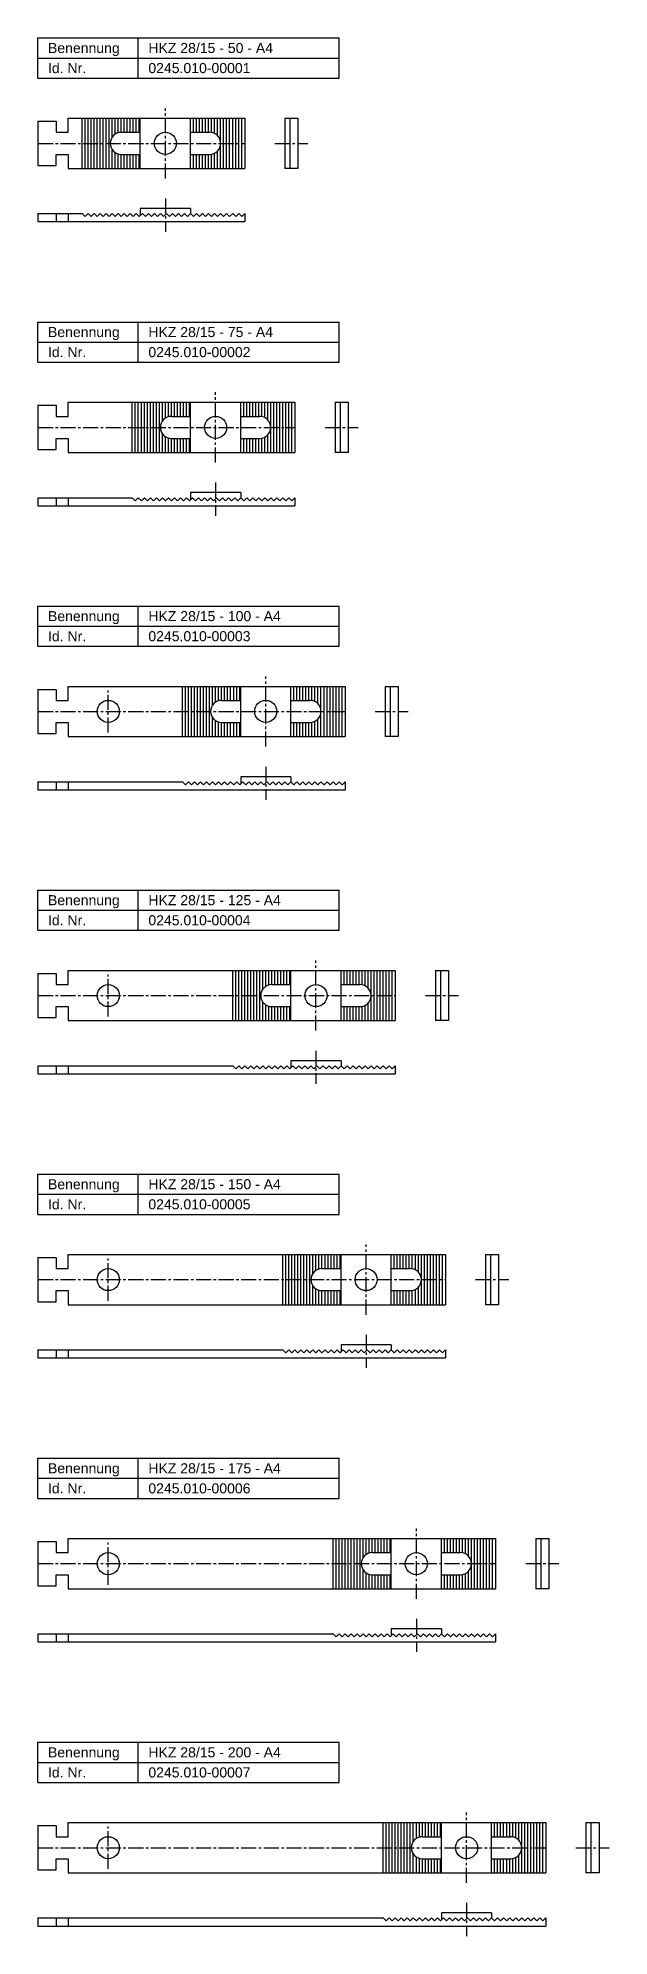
# Model space of a CAD drawing. Header units: millimetres. Extents: x 77 to 362, y 1991 to 2936.
import ezdxf

# ---------------------------------------------------------------- set-up
doc = ezdxf.new("R2010")
doc.units = ezdxf.units.MM
doc.header["$LTSCALE"] = 10
doc.linetypes.add('MITTE2', pattern=[1.125, 0.75, -0.125, 0.125, -0.125])
doc.layers.add('HALFEN', color=2, linetype='CONTINUOUS')
doc.styles.add('ARIAL50', font='ARIAL.TTF', dxfattribs={"height": 5})

msp = doc.modelspace()

# ---------------------------------------------------------------- linework, layer by layer
at = {"layer": 'HALFEN'}
for p, q in [((77.25, 2936.25), (227.25, 2936.25)), ((77.25, 2916.25), (77.25, 2936.25)), ((127.25, 2916.25), (127.25, 2936.25)), ((227.25, 2916.25), (227.25, 2936.25)), ((77.25, 2926.25), (227.25, 2926.25)), ((77.25, 2916.25), (227.25, 2916.25)), ((77.25, 2894.75), (77.25, 2872.75)), ((77.25, 2894.75), (86.25, 2894.75)), ((86.25, 2894.75), (86.25, 2889.25)), ((92.25, 2896.25), (180.25, 2896.25)), ((92.25, 2889.25), (92.25, 2896.25)), ((99.25, 2871.25), (99.25, 2896.25)), ((100.75, 2871.25), (100.75, 2896.25)), ((102.25, 2871.25), (102.25, 2896.25)), ((103.75, 2871.25), (103.75, 2896.25)), ((105.25, 2871.25), (105.25, 2896.25)), ((106.75, 2871.25), (106.75, 2896.25)), ((108.25, 2871.25), (108.25, 2896.25)), ((109.75, 2871.25), (109.75, 2896.25)), ((111.25, 2871.25), (111.25, 2896.25)), ((112.75, 2871.25), (112.75, 2896.25)), ((114.25, 2886.91), (114.25, 2896.25)), ((115.75, 2888.36), (115.75, 2896.25)), ((117.25, 2889.04), (117.25, 2896.25)), ((118.75, 2889.25), (118.75, 2896.25)), ((120.25, 2889.25), (120.25, 2896.25)), ((121.75, 2889.25), (121.75, 2896.25)), ((123.25, 2889.25), (123.25, 2896.25)), ((124.75, 2889.25), (124.75, 2896.25)), ((126.25, 2889.25), (126.25, 2896.25)), ((127.75, 2889.25), (127.75, 2896.25)), ((128.25, 2871.25), (128.25, 2896.25)), ((153.25, 2871.25), (153.25, 2896.25)), ((154.75, 2889.25), (154.75, 2896.25)), ((156.25, 2889.25), (156.25, 2896.25)), ((157.75, 2889.25), (157.75, 2896.25)), ((159.25, 2889.25), (159.25, 2896.25)), ((160.75, 2889.25), (160.75, 2896.25)), ((162.25, 2889.25), (162.25, 2896.25)), ((163.75, 2889.16), (163.75, 2896.25)), ((165.25, 2888.65), (165.25, 2896.25)), ((166.75, 2887.52), (166.75, 2896.25)), ((168.25, 2871.25), (168.25, 2896.25)), ((169.75, 2871.25), (169.75, 2896.25)), ((171.25, 2871.25), (171.25, 2896.25)), ((172.75, 2871.25), (172.75, 2896.25)), ((174.25, 2871.25), (174.25, 2896.25)), ((175.75, 2871.25), (175.75, 2896.25)), ((177.25, 2871.25), (177.25, 2896.25)), ((178.75, 2871.25), (178.75, 2896.25)), ((180.25, 2896.25), (180.25, 2871.25)), ((200.25, 2896.25), (206.75, 2896.25)), ((200.25, 2896.25), (200.25, 2871.25)), ((202.75, 2896.25), (202.75, 2871.25)), ((206.75, 2896.25), (206.75, 2871.25)), ((86.25, 2889.25), (92.25, 2889.25)), ((118.75, 2889.25), (128.25, 2889.25)), ((153.25, 2889.25), (162.75, 2889.25)), ((86.25, 2878.25), (92.25, 2878.25)), ((86.25, 2872.75), (86.25, 2878.25)), ((92.25, 2878.25), (92.25, 2871.25)), ((114.25, 2871.25), (114.25, 2880.59)), ((115.75, 2871.25), (115.75, 2879.14)), ((117.25, 2871.25), (117.25, 2878.46)), ((118.75, 2878.25), (128.25, 2878.25)), ((118.75, 2871.25), (118.75, 2878.25)), ((120.25, 2871.25), (120.25, 2878.25)), ((121.75, 2871.25), (121.75, 2878.25)), ((123.25, 2871.25), (123.25, 2878.25)), ((124.75, 2871.25), (124.75, 2878.25)), ((126.25, 2871.25), (126.25, 2878.25)), ((127.75, 2871.25), (127.75, 2878.25)), ((153.25, 2878.25), (162.75, 2878.25)), ((154.75, 2871.25), (154.75, 2878.25)), ((156.25, 2871.25), (156.25, 2878.25)), ((157.75, 2871.25), (157.75, 2878.25)), ((159.25, 2871.25), (159.25, 2878.25)), ((160.75, 2871.25), (160.75, 2878.25)), ((162.25, 2871.25), (162.25, 2878.25)), ((163.75, 2871.25), (163.75, 2878.34)), ((165.25, 2871.25), (165.25, 2878.85)), ((166.75, 2871.25), (166.75, 2879.98)), ((77.25, 2872.75), (86.25, 2872.75)), ((92.25, 2871.25), (180.25, 2871.25)), ((206.75, 2871.25), (200.25, 2871.25)), ((77.25, 2848.75), (99.25, 2848.75)), ((77.25, 2848.75), (77.25, 2844.75)), ((86.25, 2848.75), (86.25, 2844.75)), ((92.25, 2848.75), (92.25, 2844.75)), ((100.75, 2847.25), (99.25, 2848.75)), ((102.25, 2848.75), (100.75, 2847.25)), ((103.75, 2847.25), (102.25, 2848.75)), ((105.25, 2848.75), (103.75, 2847.25)), ((106.75, 2847.25), (105.25, 2848.75)), ((108.25, 2848.75), (106.75, 2847.25)), ((109.75, 2847.25), (108.25, 2848.75)), ((111.25, 2848.75), (109.75, 2847.25)), ((112.75, 2847.25), (111.25, 2848.75)), ((114.25, 2848.75), (112.75, 2847.25)), ((115.75, 2847.25), (114.25, 2848.75)), ((117.25, 2848.75), (115.75, 2847.25)), ((118.75, 2847.25), (117.25, 2848.75)), ((120.25, 2848.75), (118.75, 2847.25)), ((121.75, 2847.25), (120.25, 2848.75)), ((123.25, 2848.75), (121.75, 2847.25)), ((124.75, 2847.25), (123.25, 2848.75)), ((126.25, 2848.75), (124.75, 2847.25)), ((127.75, 2847.25), (126.25, 2848.75)), ((129.25, 2848.75), (127.75, 2847.25)), ((153.25, 2851.25), (128.25, 2851.25)), ((128.25, 2851.25), (128.25, 2847.75)), ((130.75, 2847.25), (129.25, 2848.75)), ((132.25, 2848.75), (130.75, 2847.25)), ((133.75, 2847.25), (132.25, 2848.75)), ((135.25, 2848.75), (133.75, 2847.25)), ((136.75, 2847.25), (135.25, 2848.75)), ((138.25, 2848.75), (136.75, 2847.25)), ((139.75, 2847.25), (138.25, 2848.75)), ((141.25, 2848.75), (139.75, 2847.25)), ((142.75, 2847.25), (141.25, 2848.75)), ((144.25, 2848.75), (142.75, 2847.25)), ((145.75, 2847.25), (144.25, 2848.75)), ((147.25, 2848.75), (145.75, 2847.25)), ((148.75, 2847.25), (147.25, 2848.75)), ((150.25, 2848.75), (148.75, 2847.25)), ((151.75, 2847.25), (150.25, 2848.75)), ((153.25, 2848.75), (151.75, 2847.25)), ((153.25, 2851.25), (153.25, 2848.75)), ((154.75, 2847.25), (153.25, 2848.75)), ((156.25, 2848.75), (154.75, 2847.25)), ((157.75, 2847.25), (156.25, 2848.75)), ((159.25, 2848.75), (157.75, 2847.25)), ((160.75, 2847.25), (159.25, 2848.75)), ((162.25, 2848.75), (160.75, 2847.25)), ((163.75, 2847.25), (162.25, 2848.75)), ((165.25, 2848.75), (163.75, 2847.25)), ((166.75, 2847.25), (165.25, 2848.75)), ((168.25, 2848.75), (166.75, 2847.25)), ((169.75, 2847.25), (168.25, 2848.75)), ((171.25, 2848.75), (169.75, 2847.25)), ((172.75, 2847.25), (171.25, 2848.75)), ((174.25, 2848.75), (172.75, 2847.25)), ((175.75, 2847.25), (174.25, 2848.75)), ((177.25, 2848.75), (175.75, 2847.25)), ((178.75, 2847.25), (177.25, 2848.75)), ((180.25, 2848.75), (178.75, 2847.25)), ((180.25, 2848.75), (180.25, 2844.75)), ((77.25, 2844.75), (180.25, 2844.75)), ((77.25, 2774.75), (77.25, 2794.75)), ((77.25, 2794.75), (227.25, 2794.75)), ((127.25, 2774.75), (127.25, 2794.75)), ((227.25, 2774.75), (227.25, 2794.75)), ((77.25, 2784.75), (227.25, 2784.75)), ((77.25, 2774.75), (227.25, 2774.75)), ((77.25, 2753.25), (77.25, 2731.25)), ((77.25, 2753.25), (86.25, 2753.25)), ((86.25, 2753.25), (86.25, 2747.75)), ((92.25, 2747.75), (92.25, 2754.75)), ((92.25, 2754.75), (205.25, 2754.75)), ((124.25, 2729.75), (124.25, 2754.75)), ((125.75, 2729.75), (125.75, 2754.75)), ((127.25, 2729.75), (127.25, 2754.75)), ((128.75, 2729.75), (128.75, 2754.75)), ((130.25, 2729.75), (130.25, 2754.75)), ((131.75, 2729.75), (131.75, 2754.75)), ((133.25, 2729.75), (133.25, 2754.75)), ((134.75, 2729.75), (134.75, 2754.75)), ((136.25, 2729.75), (136.25, 2754.75)), ((137.75, 2729.75), (137.75, 2754.75)), ((139.25, 2745.41), (139.25, 2754.75)), ((140.75, 2746.86), (140.75, 2754.75)), ((142.25, 2747.54), (142.25, 2754.75)), ((143.75, 2747.75), (143.75, 2754.75)), ((145.25, 2747.75), (145.25, 2754.75)), ((146.75, 2747.75), (146.75, 2754.75)), ((148.25, 2747.75), (148.25, 2754.75)), ((149.75, 2747.75), (149.75, 2754.75)), ((151.25, 2747.75), (151.25, 2754.75)), ((152.75, 2747.75), (152.75, 2754.75)), ((153.25, 2729.75), (153.25, 2754.75)), ((178.25, 2729.75), (178.25, 2754.75)), ((179.75, 2747.75), (179.75, 2754.75)), ((181.25, 2747.75), (181.25, 2754.75)), ((182.75, 2747.75), (182.75, 2754.75)), ((184.25, 2747.75), (184.25, 2754.75)), ((185.75, 2747.75), (185.75, 2754.75)), ((187.25, 2747.75), (187.25, 2754.75)), ((188.75, 2747.66), (188.75, 2754.75)), ((190.25, 2747.15), (190.25, 2754.75)), ((191.75, 2746.02), (191.75, 2754.75)), ((193.25, 2729.75), (193.25, 2754.75)), ((194.75, 2729.75), (194.75, 2754.75)), ((196.25, 2729.75), (196.25, 2754.75)), ((197.75, 2729.75), (197.75, 2754.75)), ((199.25, 2729.75), (199.25, 2754.75)), ((200.75, 2729.75), (200.75, 2754.75)), ((202.25, 2729.75), (202.25, 2754.75)), ((203.75, 2729.75), (203.75, 2754.75)), ((205.25, 2754.75), (205.25, 2729.75)), ((225.25, 2754.75), (225.25, 2729.75)), ((225.25, 2754.75), (231.75, 2754.75)), ((227.75, 2754.75), (227.75, 2729.75)), ((231.75, 2754.75), (231.75, 2729.75)), ((86.25, 2747.75), (92.25, 2747.75)), ((143.75, 2747.75), (153.25, 2747.75)), ((178.25, 2747.75), (187.75, 2747.75)), ((86.25, 2731.25), (86.25, 2736.75)), ((86.25, 2736.75), (92.25, 2736.75)), ((92.25, 2736.75), (92.25, 2729.75)), ((139.25, 2729.75), (139.25, 2739.09)), ((140.75, 2729.75), (140.75, 2737.64)), ((142.25, 2729.75), (142.25, 2736.96)), ((143.75, 2736.75), (153.25, 2736.75)), ((143.75, 2729.75), (143.75, 2736.75)), ((145.25, 2729.75), (145.25, 2736.75)), ((146.75, 2729.75), (146.75, 2736.75)), ((148.25, 2729.75), (148.25, 2736.75)), ((149.75, 2729.75), (149.75, 2736.75)), ((151.25, 2729.75), (151.25, 2736.75)), ((152.75, 2729.75), (152.75, 2736.75)), ((178.25, 2736.75), (187.75, 2736.75)), ((179.75, 2729.75), (179.75, 2736.75)), ((181.25, 2729.75), (181.25, 2736.75)), ((182.75, 2729.75), (182.75, 2736.75)), ((184.25, 2729.75), (184.25, 2736.75)), ((185.75, 2729.75), (185.75, 2736.75)), ((187.25, 2729.75), (187.25, 2736.75)), ((188.75, 2729.75), (188.75, 2736.84)), ((190.25, 2729.75), (190.25, 2737.35)), ((191.75, 2729.75), (191.75, 2738.48)), ((77.25, 2731.25), (86.25, 2731.25)), ((92.25, 2729.75), (205.25, 2729.75)), ((231.75, 2729.75), (225.25, 2729.75)), ((77.25, 2707.25), (124.25, 2707.25)), ((77.25, 2707.25), (77.25, 2703.25)), ((86.25, 2707.25), (86.25, 2703.25)), ((92.25, 2707.25), (92.25, 2703.25)), ((125.75, 2705.75), (124.25, 2707.25)), ((127.25, 2707.25), (125.75, 2705.75)), ((128.75, 2705.75), (127.25, 2707.25)), ((130.25, 2707.25), (128.75, 2705.75)), ((131.75, 2705.75), (130.25, 2707.25)), ((133.25, 2707.25), (131.75, 2705.75)), ((134.75, 2705.75), (133.25, 2707.25)), ((136.25, 2707.25), (134.75, 2705.75)), ((137.75, 2705.75), (136.25, 2707.25)), ((139.25, 2707.25), (137.75, 2705.75)), ((140.75, 2705.75), (139.25, 2707.25)), ((142.25, 2707.25), (140.75, 2705.75)), ((143.75, 2705.75), (142.25, 2707.25)), ((145.25, 2707.25), (143.75, 2705.75)), ((146.75, 2705.75), (145.25, 2707.25)), ((148.25, 2707.25), (146.75, 2705.75)), ((149.75, 2705.75), (148.25, 2707.25)), ((151.25, 2707.25), (149.75, 2705.75)), ((152.75, 2705.75), (151.25, 2707.25)), ((154.25, 2707.25), (152.75, 2705.75)), ((153.25, 2709.75), (153.25, 2706.25)), ((178.25, 2709.75), (153.25, 2709.75)), ((155.75, 2705.75), (154.25, 2707.25)), ((157.25, 2707.25), (155.75, 2705.75)), ((158.75, 2705.75), (157.25, 2707.25)), ((160.25, 2707.25), (158.75, 2705.75)), ((161.75, 2705.75), (160.25, 2707.25)), ((163.25, 2707.25), (161.75, 2705.75)), ((164.75, 2705.75), (163.25, 2707.25)), ((166.25, 2707.25), (164.75, 2705.75)), ((167.75, 2705.75), (166.25, 2707.25)), ((169.25, 2707.25), (167.75, 2705.75)), ((170.75, 2705.75), (169.25, 2707.25)), ((172.25, 2707.25), (170.75, 2705.75)), ((173.75, 2705.75), (172.25, 2707.25)), ((175.25, 2707.25), (173.75, 2705.75)), ((176.75, 2705.75), (175.25, 2707.25)), ((178.25, 2707.25), (176.75, 2705.75)), ((178.25, 2709.75), (178.25, 2707.25)), ((179.75, 2705.75), (178.25, 2707.25)), ((181.25, 2707.25), (179.75, 2705.75)), ((182.75, 2705.75), (181.25, 2707.25)), ((184.25, 2707.25), (182.75, 2705.75)), ((185.75, 2705.75), (184.25, 2707.25)), ((187.25, 2707.25), (185.75, 2705.75)), ((188.75, 2705.75), (187.25, 2707.25)), ((190.25, 2707.25), (188.75, 2705.75)), ((191.75, 2705.75), (190.25, 2707.25)), ((193.25, 2707.25), (191.75, 2705.75)), ((194.75, 2705.75), (193.25, 2707.25)), ((196.25, 2707.25), (194.75, 2705.75)), ((197.75, 2705.75), (196.25, 2707.25)), ((199.25, 2707.25), (197.75, 2705.75)), ((200.75, 2705.75), (199.25, 2707.25)), ((202.25, 2707.25), (200.75, 2705.75)), ((203.75, 2705.75), (202.25, 2707.25)), ((205.25, 2707.25), (203.75, 2705.75)), ((205.25, 2707.25), (205.25, 2703.25)), ((77.25, 2703.25), (205.25, 2703.25)), ((77.25, 2653.25), (227.25, 2653.25)), ((77.25, 2633.25), (77.25, 2653.25)), ((127.25, 2633.25), (127.25, 2653.25)), ((227.25, 2633.25), (227.25, 2653.25)), ((77.25, 2643.25), (227.25, 2643.25)), ((77.25, 2633.25), (227.25, 2633.25)), ((77.25, 2611.75), (86.25, 2611.75)), ((77.25, 2611.75), (77.25, 2589.75)), ((86.25, 2611.75), (86.25, 2606.25)), ((92.25, 2613.25), (230.25, 2613.25)), ((92.25, 2606.25), (92.25, 2613.25)), ((149.25, 2588.25), (149.25, 2613.25)), ((150.75, 2588.25), (150.75, 2613.25)), ((152.25, 2588.25), (152.25, 2613.25)), ((153.75, 2588.25), (153.75, 2613.25)), ((155.25, 2588.25), (155.25, 2613.25)), ((156.75, 2588.25), (156.75, 2613.25)), ((158.25, 2588.25), (158.25, 2613.25)), ((159.75, 2588.25), (159.75, 2613.25)), ((161.25, 2588.25), (161.25, 2613.25)), ((162.75, 2588.25), (162.75, 2613.25)), ((164.25, 2603.91), (164.25, 2613.25)), ((165.75, 2605.36), (165.75, 2613.25)), ((167.25, 2606.04), (167.25, 2613.25)), ((168.75, 2606.25), (168.75, 2613.25)), ((170.25, 2606.25), (170.25, 2613.25)), ((171.75, 2606.25), (171.75, 2613.25)), ((173.25, 2606.25), (173.25, 2613.25)), ((174.75, 2606.25), (174.75, 2613.25)), ((176.25, 2606.25), (176.25, 2613.25)), ((177.75, 2606.25), (177.75, 2613.25)), ((178.25, 2588.25), (178.25, 2613.25)), ((203.25, 2588.25), (203.25, 2613.25)), ((204.75, 2606.25), (204.75, 2613.25)), ((206.25, 2606.25), (206.25, 2613.25)), ((207.75, 2606.25), (207.75, 2613.25)), ((209.25, 2606.25), (209.25, 2613.25)), ((210.75, 2606.25), (210.75, 2613.25)), ((212.25, 2606.25), (212.25, 2613.25)), ((213.75, 2606.16), (213.75, 2613.25)), ((215.25, 2605.65), (215.25, 2613.25)), ((216.75, 2604.52), (216.75, 2613.25)), ((218.25, 2588.25), (218.25, 2613.25)), ((219.75, 2588.25), (219.75, 2613.25)), ((221.25, 2588.25), (221.25, 2613.25)), ((222.75, 2588.25), (222.75, 2613.25)), ((224.25, 2588.25), (224.25, 2613.25)), ((225.75, 2588.25), (225.75, 2613.25)), ((227.25, 2588.25), (227.25, 2613.25)), ((228.75, 2588.25), (228.75, 2613.25)), ((230.25, 2613.25), (230.25, 2588.25)), ((250.25, 2613.25), (250.25, 2588.25)), ((250.25, 2613.25), (256.75, 2613.25)), ((252.75, 2613.25), (252.75, 2588.25)), ((256.75, 2613.25), (256.75, 2588.25)), ((86.25, 2606.25), (92.25, 2606.25)), ((168.75, 2606.25), (178.25, 2606.25)), ((203.25, 2606.25), (212.75, 2606.25)), ((86.25, 2595.25), (92.25, 2595.25)), ((86.25, 2589.75), (86.25, 2595.25)), ((92.25, 2595.25), (92.25, 2588.25)), ((164.25, 2588.25), (164.25, 2597.59)), ((165.75, 2588.25), (165.75, 2596.14)), ((167.25, 2588.25), (167.25, 2595.46)), ((168.75, 2588.25), (168.75, 2595.25)), ((168.75, 2595.25), (178.25, 2595.25)), ((170.25, 2588.25), (170.25, 2595.25)), ((171.75, 2588.25), (171.75, 2595.25)), ((173.25, 2588.25), (173.25, 2595.25)), ((174.75, 2588.25), (174.75, 2595.25)), ((176.25, 2588.25), (176.25, 2595.25)), ((177.75, 2588.25), (177.75, 2595.25)), ((203.25, 2595.25), (212.75, 2595.25)), ((204.75, 2588.25), (204.75, 2595.25)), ((206.25, 2588.25), (206.25, 2595.25)), ((207.75, 2588.25), (207.75, 2595.25)), ((209.25, 2588.25), (209.25, 2595.25)), ((210.75, 2588.25), (210.75, 2595.25)), ((212.25, 2588.25), (212.25, 2595.25)), ((213.75, 2588.25), (213.75, 2595.34)), ((215.25, 2588.25), (215.25, 2595.85)), ((216.75, 2588.25), (216.75, 2596.98)), ((77.25, 2589.75), (86.25, 2589.75)), ((92.25, 2588.25), (230.25, 2588.25)), ((256.75, 2588.25), (250.25, 2588.25)), ((77.25, 2565.75), (149.25, 2565.75)), ((77.25, 2565.75), (77.25, 2561.75)), ((86.25, 2565.75), (86.25, 2561.75)), ((92.25, 2565.75), (92.25, 2561.75)), ((150.75, 2564.25), (149.25, 2565.75)), ((152.25, 2565.75), (150.75, 2564.25)), ((153.75, 2564.25), (152.25, 2565.75)), ((155.25, 2565.75), (153.75, 2564.25)), ((156.75, 2564.25), (155.25, 2565.75)), ((158.25, 2565.75), (156.75, 2564.25)), ((159.75, 2564.25), (158.25, 2565.75)), ((161.25, 2565.75), (159.75, 2564.25)), ((162.75, 2564.25), (161.25, 2565.75)), ((164.25, 2565.75), (162.75, 2564.25)), ((165.75, 2564.25), (164.25, 2565.75)), ((167.25, 2565.75), (165.75, 2564.25)), ((168.75, 2564.25), (167.25, 2565.75)), ((170.25, 2565.75), (168.75, 2564.25)), ((171.75, 2564.25), (170.25, 2565.75)), ((173.25, 2565.75), (171.75, 2564.25)), ((174.75, 2564.25), (173.25, 2565.75)), ((176.25, 2565.75), (174.75, 2564.25)), ((177.75, 2564.25), (176.25, 2565.75)), ((179.25, 2565.75), (177.75, 2564.25)), ((203.25, 2568.25), (178.25, 2568.25)), ((178.25, 2568.25), (178.25, 2564.75)), ((180.75, 2564.25), (179.25, 2565.75)), ((182.25, 2565.75), (180.75, 2564.25)), ((183.75, 2564.25), (182.25, 2565.75)), ((185.25, 2565.75), (183.75, 2564.25)), ((186.75, 2564.25), (185.25, 2565.75)), ((188.25, 2565.75), (186.75, 2564.25)), ((189.75, 2564.25), (188.25, 2565.75)), ((191.25, 2565.75), (189.75, 2564.25)), ((192.75, 2564.25), (191.25, 2565.75)), ((194.25, 2565.75), (192.75, 2564.25)), ((195.75, 2564.25), (194.25, 2565.75)), ((197.25, 2565.75), (195.75, 2564.25)), ((198.75, 2564.25), (197.25, 2565.75)), ((200.25, 2565.75), (198.75, 2564.25)), ((201.75, 2564.25), (200.25, 2565.75)), ((203.25, 2565.75), (201.75, 2564.25)), ((203.25, 2568.25), (203.25, 2565.75)), ((204.75, 2564.25), (203.25, 2565.75)), ((206.25, 2565.75), (204.75, 2564.25)), ((207.75, 2564.25), (206.25, 2565.75)), ((209.25, 2565.75), (207.75, 2564.25)), ((210.75, 2564.25), (209.25, 2565.75)), ((212.25, 2565.75), (210.75, 2564.25)), ((213.75, 2564.25), (212.25, 2565.75)), ((215.25, 2565.75), (213.75, 2564.25)), ((216.75, 2564.25), (215.25, 2565.75)), ((218.25, 2565.75), (216.75, 2564.25)), ((219.75, 2564.25), (218.25, 2565.75)), ((221.25, 2565.75), (219.75, 2564.25)), ((222.75, 2564.25), (221.25, 2565.75)), ((224.25, 2565.75), (222.75, 2564.25)), ((225.75, 2564.25), (224.25, 2565.75)), ((227.25, 2565.75), (225.75, 2564.25)), ((228.75, 2564.25), (227.25, 2565.75)), ((230.25, 2565.75), (228.75, 2564.25)), ((230.25, 2565.75), (230.25, 2561.75)), ((77.25, 2561.75), (230.25, 2561.75)), ((77.25, 2511.75), (227.25, 2511.75)), ((77.25, 2491.75), (77.25, 2511.75)), ((127.25, 2491.75), (127.25, 2511.75)), ((227.25, 2491.75), (227.25, 2511.75)), ((77.25, 2501.75), (227.25, 2501.75)), ((77.25, 2491.75), (227.25, 2491.75)), ((77.25, 2470.25), (77.25, 2448.25)), ((77.25, 2470.25), (86.25, 2470.25)), ((86.25, 2470.25), (86.25, 2464.75)), ((92.25, 2471.75), (255.25, 2471.75)), ((92.25, 2464.75), (92.25, 2471.75)), ((174.25, 2446.75), (174.25, 2471.75)), ((175.75, 2446.75), (175.75, 2471.75)), ((177.25, 2446.75), (177.25, 2471.75)), ((178.75, 2446.75), (178.75, 2471.75)), ((180.25, 2446.75), (180.25, 2471.75)), ((181.75, 2446.75), (181.75, 2471.75)), ((183.25, 2446.75), (183.25, 2471.75)), ((184.75, 2446.75), (184.75, 2471.75)), ((186.25, 2446.75), (186.25, 2471.75)), ((187.75, 2446.75), (187.75, 2471.75)), ((189.25, 2462.41), (189.25, 2471.75)), ((190.75, 2463.86), (190.75, 2471.75)), ((192.25, 2464.54), (192.25, 2471.75)), ((193.75, 2464.75), (193.75, 2471.75)), ((195.25, 2464.75), (195.25, 2471.75)), ((196.75, 2464.75), (196.75, 2471.75)), ((198.25, 2464.75), (198.25, 2471.75)), ((199.75, 2464.75), (199.75, 2471.75)), ((201.25, 2464.75), (201.25, 2471.75)), ((202.75, 2464.75), (202.75, 2471.75)), ((203.25, 2446.75), (203.25, 2471.75)), ((228.25, 2446.75), (228.25, 2471.75)), ((229.75, 2464.75), (229.75, 2471.75)), ((231.25, 2464.75), (231.25, 2471.75)), ((232.75, 2464.75), (232.75, 2471.75)), ((234.25, 2464.75), (234.25, 2471.75)), ((235.75, 2464.75), (235.75, 2471.75)), ((237.25, 2464.75), (237.25, 2471.75)), ((238.75, 2464.66), (238.75, 2471.75)), ((240.25, 2464.15), (240.25, 2471.75)), ((241.75, 2463.02), (241.75, 2471.75)), ((243.25, 2446.75), (243.25, 2471.75)), ((244.75, 2446.75), (244.75, 2471.75)), ((246.25, 2446.75), (246.25, 2471.75)), ((247.75, 2446.75), (247.75, 2471.75)), ((249.25, 2446.75), (249.25, 2471.75)), ((250.75, 2446.75), (250.75, 2471.75)), ((252.25, 2446.75), (252.25, 2471.75)), ((253.75, 2446.75), (253.75, 2471.75)), ((255.25, 2471.75), (255.25, 2446.75)), ((275.25, 2471.75), (275.25, 2446.75)), ((275.25, 2471.75), (281.75, 2471.75)), ((277.75, 2471.75), (277.75, 2446.75)), ((281.75, 2471.75), (281.75, 2446.75)), ((86.25, 2464.75), (92.25, 2464.75)), ((193.75, 2464.75), (203.25, 2464.75)), ((228.25, 2464.75), (237.75, 2464.75)), ((86.25, 2453.75), (92.25, 2453.75)), ((86.25, 2448.25), (86.25, 2453.75)), ((92.25, 2453.75), (92.25, 2446.75)), ((189.25, 2446.75), (189.25, 2456.09)), ((190.75, 2446.75), (190.75, 2454.64)), ((192.25, 2446.75), (192.25, 2453.96)), ((193.75, 2453.75), (203.25, 2453.75)), ((193.75, 2446.75), (193.75, 2453.75)), ((195.25, 2446.75), (195.25, 2453.75)), ((196.75, 2446.75), (196.75, 2453.75)), ((198.25, 2446.75), (198.25, 2453.75)), ((199.75, 2446.75), (199.75, 2453.75)), ((201.25, 2446.75), (201.25, 2453.75)), ((202.75, 2446.75), (202.75, 2453.75)), ((228.25, 2453.75), (237.75, 2453.75)), ((229.75, 2446.75), (229.75, 2453.75)), ((231.25, 2446.75), (231.25, 2453.75)), ((232.75, 2446.75), (232.75, 2453.75)), ((234.25, 2446.75), (234.25, 2453.75)), ((235.75, 2446.75), (235.75, 2453.75)), ((237.25, 2446.75), (237.25, 2453.75)), ((238.75, 2446.75), (238.75, 2453.84)), ((240.25, 2446.75), (240.25, 2454.35)), ((241.75, 2446.75), (241.75, 2455.48)), ((77.25, 2448.25), (86.25, 2448.25)), ((92.25, 2446.75), (255.25, 2446.75)), ((281.75, 2446.75), (275.25, 2446.75)), ((77.25, 2424.25), (174.25, 2424.25)), ((77.25, 2424.25), (77.25, 2420.25)), ((86.25, 2424.25), (86.25, 2420.25)), ((92.25, 2424.25), (92.25, 2420.25)), ((175.75, 2422.75), (174.25, 2424.25)), ((177.25, 2424.25), (175.75, 2422.75)), ((178.75, 2422.75), (177.25, 2424.25)), ((180.25, 2424.25), (178.75, 2422.75)), ((181.75, 2422.75), (180.25, 2424.25)), ((183.25, 2424.25), (181.75, 2422.75)), ((184.75, 2422.75), (183.25, 2424.25)), ((186.25, 2424.25), (184.75, 2422.75)), ((187.75, 2422.75), (186.25, 2424.25)), ((189.25, 2424.25), (187.75, 2422.75)), ((190.75, 2422.75), (189.25, 2424.25)), ((192.25, 2424.25), (190.75, 2422.75)), ((193.75, 2422.75), (192.25, 2424.25)), ((195.25, 2424.25), (193.75, 2422.75)), ((196.75, 2422.75), (195.25, 2424.25)), ((198.25, 2424.25), (196.75, 2422.75)), ((199.75, 2422.75), (198.25, 2424.25)), ((201.25, 2424.25), (199.75, 2422.75)), ((202.75, 2422.75), (201.25, 2424.25)), ((204.25, 2424.25), (202.75, 2422.75)), ((228.25, 2426.75), (203.25, 2426.75)), ((203.25, 2426.75), (203.25, 2423.25)), ((205.75, 2422.75), (204.25, 2424.25)), ((207.25, 2424.25), (205.75, 2422.75)), ((208.75, 2422.75), (207.25, 2424.25)), ((210.25, 2424.25), (208.75, 2422.75)), ((211.75, 2422.75), (210.25, 2424.25)), ((213.25, 2424.25), (211.75, 2422.75)), ((214.75, 2422.75), (213.25, 2424.25)), ((216.25, 2424.25), (214.75, 2422.75)), ((217.75, 2422.75), (216.25, 2424.25)), ((219.25, 2424.25), (217.75, 2422.75)), ((220.75, 2422.75), (219.25, 2424.25)), ((222.25, 2424.25), (220.75, 2422.75)), ((223.75, 2422.75), (222.25, 2424.25)), ((225.25, 2424.25), (223.75, 2422.75)), ((226.75, 2422.75), (225.25, 2424.25)), ((228.25, 2424.25), (226.75, 2422.75)), ((228.25, 2426.75), (228.25, 2424.25)), ((229.75, 2422.75), (228.25, 2424.25)), ((231.25, 2424.25), (229.75, 2422.75)), ((232.75, 2422.75), (231.25, 2424.25)), ((234.25, 2424.25), (232.75, 2422.75)), ((235.75, 2422.75), (234.25, 2424.25)), ((237.25, 2424.25), (235.75, 2422.75)), ((238.75, 2422.75), (237.25, 2424.25)), ((240.25, 2424.25), (238.75, 2422.75)), ((241.75, 2422.75), (240.25, 2424.25)), ((243.25, 2424.25), (241.75, 2422.75)), ((244.75, 2422.75), (243.25, 2424.25)), ((246.25, 2424.25), (244.75, 2422.75)), ((247.75, 2422.75), (246.25, 2424.25)), ((249.25, 2424.25), (247.75, 2422.75)), ((250.75, 2422.75), (249.25, 2424.25)), ((252.25, 2424.25), (250.75, 2422.75)), ((253.75, 2422.75), (252.25, 2424.25)), ((255.25, 2424.25), (253.75, 2422.75)), ((255.25, 2424.25), (255.25, 2420.25)), ((77.25, 2420.25), (255.25, 2420.25)), ((77.25, 2370.25), (227.25, 2370.25)), ((77.25, 2350.25), (77.25, 2370.25)), ((127.25, 2350.25), (127.25, 2370.25)), ((227.25, 2350.25), (227.25, 2370.25)), ((77.25, 2360.25), (227.25, 2360.25)), ((77.25, 2350.25), (227.25, 2350.25)), ((77.25, 2328.75), (77.25, 2306.75)), ((77.25, 2328.75), (86.25, 2328.75)), ((86.25, 2328.75), (86.25, 2323.25)), ((92.25, 2330.25), (280.25, 2330.25)), ((92.25, 2323.25), (92.25, 2330.25)), ((199.25, 2305.25), (199.25, 2330.25)), ((200.75, 2305.25), (200.75, 2330.25)), ((202.25, 2305.25), (202.25, 2330.25)), ((203.75, 2305.25), (203.75, 2330.25)), ((205.25, 2305.25), (205.25, 2330.25)), ((206.75, 2305.25), (206.75, 2330.25)), ((208.25, 2305.25), (208.25, 2330.25)), ((209.75, 2305.25), (209.75, 2330.25)), ((211.25, 2305.25), (211.25, 2330.25)), ((212.75, 2305.25), (212.75, 2330.25)), ((214.25, 2320.91), (214.25, 2330.25)), ((215.75, 2322.36), (215.75, 2330.25)), ((217.25, 2323.04), (217.25, 2330.25)), ((218.75, 2323.25), (218.75, 2330.25)), ((220.25, 2323.25), (220.25, 2330.25)), ((221.75, 2323.25), (221.75, 2330.25)), ((223.25, 2323.25), (223.25, 2330.25)), ((224.75, 2323.25), (224.75, 2330.25)), ((226.25, 2323.25), (226.25, 2330.25)), ((227.75, 2323.25), (227.75, 2330.25)), ((228.25, 2305.25), (228.25, 2330.25)), ((253.25, 2305.25), (253.25, 2330.25)), ((254.75, 2323.25), (254.75, 2330.25)), ((256.25, 2323.25), (256.25, 2330.25)), ((257.75, 2323.25), (257.75, 2330.25)), ((259.25, 2323.25), (259.25, 2330.25)), ((260.75, 2323.25), (260.75, 2330.25)), ((262.25, 2323.25), (262.25, 2330.25)), ((263.75, 2323.16), (263.75, 2330.25)), ((265.25, 2322.65), (265.25, 2330.25)), ((266.75, 2321.52), (266.75, 2330.25)), ((268.25, 2305.25), (268.25, 2330.25)), ((269.75, 2305.25), (269.75, 2330.25)), ((271.25, 2305.25), (271.25, 2330.25)), ((272.75, 2305.25), (272.75, 2330.25)), ((274.25, 2305.25), (274.25, 2330.25)), ((275.75, 2305.25), (275.75, 2330.25)), ((277.25, 2305.25), (277.25, 2330.25)), ((278.75, 2305.25), (278.75, 2330.25)), ((280.25, 2330.25), (280.25, 2305.25)), ((300.25, 2330.25), (300.25, 2305.25)), ((300.25, 2330.25), (306.75, 2330.25)), ((302.75, 2330.25), (302.75, 2305.25)), ((306.75, 2330.25), (306.75, 2305.25)), ((86.25, 2323.25), (92.25, 2323.25)), ((218.75, 2323.25), (228.25, 2323.25)), ((253.25, 2323.25), (262.75, 2323.25)), ((86.25, 2312.25), (92.25, 2312.25)), ((86.25, 2306.75), (86.25, 2312.25)), ((92.25, 2312.25), (92.25, 2305.25)), ((214.25, 2305.25), (214.25, 2314.59)), ((215.75, 2305.25), (215.75, 2313.14)), ((217.25, 2305.25), (217.25, 2312.46)), ((218.75, 2312.25), (228.25, 2312.25)), ((218.75, 2305.25), (218.75, 2312.25)), ((220.25, 2305.25), (220.25, 2312.25)), ((221.75, 2305.25), (221.75, 2312.25)), ((223.25, 2305.25), (223.25, 2312.25)), ((224.75, 2305.25), (224.75, 2312.25)), ((226.25, 2305.25), (226.25, 2312.25)), ((227.75, 2305.25), (227.75, 2312.25)), ((253.25, 2312.25), (262.75, 2312.25)), ((254.75, 2305.25), (254.75, 2312.25)), ((256.25, 2305.25), (256.25, 2312.25)), ((257.75, 2305.25), (257.75, 2312.25)), ((259.25, 2305.25), (259.25, 2312.25)), ((260.75, 2305.25), (260.75, 2312.25)), ((262.25, 2305.25), (262.25, 2312.25)), ((263.75, 2305.25), (263.75, 2312.34)), ((265.25, 2305.25), (265.25, 2312.85)), ((266.75, 2305.25), (266.75, 2313.98)), ((77.25, 2306.75), (86.25, 2306.75)), ((92.25, 2305.25), (280.25, 2305.25)), ((306.75, 2305.25), (300.25, 2305.25)), ((77.25, 2282.75), (199.25, 2282.75)), ((77.25, 2282.75), (77.25, 2278.75)), ((77.25, 2278.75), (280.25, 2278.75)), ((86.25, 2282.75), (86.25, 2278.75)), ((92.25, 2282.75), (92.25, 2278.75)), ((200.75, 2281.25), (199.25, 2282.75)), ((202.25, 2282.75), (200.75, 2281.25)), ((203.75, 2281.25), (202.25, 2282.75)), ((205.25, 2282.75), (203.75, 2281.25)), ((206.75, 2281.25), (205.25, 2282.75)), ((208.25, 2282.75), (206.75, 2281.25)), ((209.75, 2281.25), (208.25, 2282.75)), ((211.25, 2282.75), (209.75, 2281.25)), ((212.75, 2281.25), (211.25, 2282.75)), ((214.25, 2282.75), (212.75, 2281.25)), ((215.75, 2281.25), (214.25, 2282.75)), ((217.25, 2282.75), (215.75, 2281.25)), ((218.75, 2281.25), (217.25, 2282.75)), ((220.25, 2282.75), (218.75, 2281.25)), ((221.75, 2281.25), (220.25, 2282.75)), ((223.25, 2282.75), (221.75, 2281.25)), ((224.75, 2281.25), (223.25, 2282.75)), ((226.25, 2282.75), (224.75, 2281.25)), ((227.75, 2281.25), (226.25, 2282.75)), ((229.25, 2282.75), (227.75, 2281.25)), ((253.25, 2285.25), (228.25, 2285.25)), ((228.25, 2285.25), (228.25, 2281.75)), ((230.75, 2281.25), (229.25, 2282.75)), ((232.25, 2282.75), (230.75, 2281.25)), ((233.75, 2281.25), (232.25, 2282.75)), ((235.25, 2282.75), (233.75, 2281.25)), ((236.75, 2281.25), (235.25, 2282.75)), ((238.25, 2282.75), (236.75, 2281.25)), ((239.75, 2281.25), (238.25, 2282.75)), ((241.25, 2282.75), (239.75, 2281.25)), ((242.75, 2281.25), (241.25, 2282.75)), ((244.25, 2282.75), (242.75, 2281.25)), ((245.75, 2281.25), (244.25, 2282.75)), ((247.25, 2282.75), (245.75, 2281.25)), ((248.75, 2281.25), (247.25, 2282.75)), ((250.25, 2282.75), (248.75, 2281.25)), ((251.75, 2281.25), (250.25, 2282.75)), ((253.25, 2282.75), (251.75, 2281.25)), ((253.25, 2285.25), (253.25, 2282.75)), ((254.75, 2281.25), (253.25, 2282.75)), ((256.25, 2282.75), (254.75, 2281.25)), ((257.75, 2281.25), (256.25, 2282.75)), ((259.25, 2282.75), (257.75, 2281.25)), ((260.75, 2281.25), (259.25, 2282.75)), ((262.25, 2282.75), (260.75, 2281.25)), ((263.75, 2281.25), (262.25, 2282.75)), ((265.25, 2282.75), (263.75, 2281.25)), ((266.75, 2281.25), (265.25, 2282.75)), ((268.25, 2282.75), (266.75, 2281.25)), ((269.75, 2281.25), (268.25, 2282.75)), ((271.25, 2282.75), (269.75, 2281.25)), ((272.75, 2281.25), (271.25, 2282.75)), ((274.25, 2282.75), (272.75, 2281.25)), ((275.75, 2281.25), (274.25, 2282.75)), ((277.25, 2282.75), (275.75, 2281.25)), ((278.75, 2281.25), (277.25, 2282.75)), ((280.25, 2282.75), (278.75, 2281.25)), ((280.25, 2282.75), (280.25, 2278.75)), ((77.25, 2228.75), (227.25, 2228.75)), ((77.25, 2208.75), (77.25, 2228.75)), ((127.25, 2208.75), (127.25, 2228.75)), ((227.25, 2208.75), (227.25, 2228.75)), ((77.25, 2218.75), (227.25, 2218.75)), ((77.25, 2208.75), (227.25, 2208.75)), ((77.25, 2187.25), (77.25, 2165.25)), ((77.25, 2187.25), (86.25, 2187.25)), ((86.25, 2187.25), (86.25, 2181.75)), ((92.25, 2188.75), (305.25, 2188.75)), ((92.25, 2181.75), (92.25, 2188.75)), ((224.25, 2163.75), (224.25, 2188.75)), ((225.75, 2163.75), (225.75, 2188.75)), ((227.25, 2163.75), (227.25, 2188.75)), ((228.75, 2163.75), (228.75, 2188.75)), ((230.25, 2163.75), (230.25, 2188.75)), ((231.75, 2163.75), (231.75, 2188.75)), ((233.25, 2163.75), (233.25, 2188.75)), ((234.75, 2163.75), (234.75, 2188.75)), ((236.25, 2163.75), (236.25, 2188.75)), ((237.75, 2163.75), (237.75, 2188.75)), ((239.25, 2179.41), (239.25, 2188.75)), ((240.75, 2180.86), (240.75, 2188.75)), ((242.25, 2181.54), (242.25, 2188.75)), ((243.75, 2181.75), (243.75, 2188.75)), ((245.25, 2181.75), (245.25, 2188.75)), ((246.75, 2181.75), (246.75, 2188.75)), ((248.25, 2181.75), (248.25, 2188.75)), ((249.75, 2181.75), (249.75, 2188.75)), ((251.25, 2181.75), (251.25, 2188.75)), ((252.75, 2181.75), (252.75, 2188.75)), ((253.25, 2163.75), (253.25, 2188.75)), ((278.25, 2163.75), (278.25, 2188.75)), ((279.75, 2181.75), (279.75, 2188.75)), ((281.25, 2181.75), (281.25, 2188.75)), ((282.75, 2181.75), (282.75, 2188.75)), ((284.25, 2181.75), (284.25, 2188.75)), ((285.75, 2181.75), (285.75, 2188.75)), ((287.25, 2181.75), (287.25, 2188.75)), ((288.75, 2181.66), (288.75, 2188.75)), ((290.25, 2181.15), (290.25, 2188.75)), ((291.75, 2180.02), (291.75, 2188.75)), ((293.25, 2163.75), (293.25, 2188.75)), ((294.75, 2163.75), (294.75, 2188.75)), ((296.25, 2163.75), (296.25, 2188.75)), ((297.75, 2163.75), (297.75, 2188.75)), ((299.25, 2163.75), (299.25, 2188.75)), ((300.75, 2163.75), (300.75, 2188.75)), ((302.25, 2163.75), (302.25, 2188.75)), ((303.75, 2163.75), (303.75, 2188.75)), ((305.25, 2188.75), (305.25, 2163.75)), ((325.25, 2188.75), (325.25, 2163.75)), ((325.25, 2188.75), (331.75, 2188.75)), ((327.75, 2188.75), (327.75, 2163.75)), ((331.75, 2188.75), (331.75, 2163.75)), ((86.25, 2181.75), (92.25, 2181.75)), ((243.75, 2181.75), (253.25, 2181.75)), ((278.25, 2181.75), (287.75, 2181.75)), ((77.25, 2165.25), (86.25, 2165.25)), ((86.25, 2170.75), (92.25, 2170.75)), ((86.25, 2165.25), (86.25, 2170.75)), ((92.25, 2170.75), (92.25, 2163.75)), ((239.25, 2163.75), (239.25, 2173.09)), ((240.75, 2163.75), (240.75, 2171.64)), ((242.25, 2163.75), (242.25, 2170.96)), ((243.75, 2170.75), (253.25, 2170.75)), ((243.75, 2163.75), (243.75, 2170.75)), ((245.25, 2163.75), (245.25, 2170.75)), ((246.75, 2163.75), (246.75, 2170.75)), ((248.25, 2163.75), (248.25, 2170.75)), ((249.75, 2163.75), (249.75, 2170.75)), ((251.25, 2163.75), (251.25, 2170.75)), ((252.75, 2163.75), (252.75, 2170.75)), ((278.25, 2170.75), (287.75, 2170.75)), ((279.75, 2163.75), (279.75, 2170.75)), ((281.25, 2163.75), (281.25, 2170.75)), ((282.75, 2163.75), (282.75, 2170.75)), ((284.25, 2163.75), (284.25, 2170.75)), ((285.75, 2163.75), (285.75, 2170.75)), ((287.25, 2163.75), (287.25, 2170.75)), ((288.75, 2163.75), (288.75, 2170.84)), ((290.25, 2163.75), (290.25, 2171.35)), ((291.75, 2163.75), (291.75, 2172.48)), ((92.25, 2163.75), (305.25, 2163.75)), ((331.75, 2163.75), (325.25, 2163.75)), ((77.25, 2141.25), (224.25, 2141.25)), ((77.25, 2141.25), (77.25, 2137.25)), ((77.25, 2137.25), (305.25, 2137.25)), ((86.25, 2141.25), (86.25, 2137.25)), ((92.25, 2141.25), (92.25, 2137.25)), ((225.75, 2139.75), (224.25, 2141.25)), ((227.25, 2141.25), (225.75, 2139.75)), ((228.75, 2139.75), (227.25, 2141.25)), ((230.25, 2141.25), (228.75, 2139.75)), ((231.75, 2139.75), (230.25, 2141.25)), ((233.25, 2141.25), (231.75, 2139.75)), ((234.75, 2139.75), (233.25, 2141.25)), ((236.25, 2141.25), (234.75, 2139.75)), ((237.75, 2139.75), (236.25, 2141.25)), ((239.25, 2141.25), (237.75, 2139.75)), ((240.75, 2139.75), (239.25, 2141.25)), ((242.25, 2141.25), (240.75, 2139.75)), ((243.75, 2139.75), (242.25, 2141.25)), ((245.25, 2141.25), (243.75, 2139.75)), ((246.75, 2139.75), (245.25, 2141.25)), ((248.25, 2141.25), (246.75, 2139.75)), ((249.75, 2139.75), (248.25, 2141.25)), ((251.25, 2141.25), (249.75, 2139.75)), ((252.75, 2139.75), (251.25, 2141.25)), ((254.25, 2141.25), (252.75, 2139.75)), ((278.25, 2143.75), (253.25, 2143.75)), ((253.25, 2143.75), (253.25, 2140.25)), ((255.75, 2139.75), (254.25, 2141.25)), ((257.25, 2141.25), (255.75, 2139.75)), ((258.75, 2139.75), (257.25, 2141.25)), ((260.25, 2141.25), (258.75, 2139.75)), ((261.75, 2139.75), (260.25, 2141.25)), ((263.25, 2141.25), (261.75, 2139.75)), ((264.75, 2139.75), (263.25, 2141.25)), ((266.25, 2141.25), (264.75, 2139.75)), ((267.75, 2139.75), (266.25, 2141.25)), ((269.25, 2141.25), (267.75, 2139.75)), ((270.75, 2139.75), (269.25, 2141.25)), ((272.25, 2141.25), (270.75, 2139.75)), ((273.75, 2139.75), (272.25, 2141.25)), ((275.25, 2141.25), (273.75, 2139.75)), ((276.75, 2139.75), (275.25, 2141.25)), ((278.25, 2141.25), (276.75, 2139.75)), ((278.25, 2143.75), (278.25, 2141.25)), ((279.75, 2139.75), (278.25, 2141.25)), ((281.25, 2141.25), (279.75, 2139.75)), ((282.75, 2139.75), (281.25, 2141.25)), ((284.25, 2141.25), (282.75, 2139.75)), ((285.75, 2139.75), (284.25, 2141.25)), ((287.25, 2141.25), (285.75, 2139.75)), ((288.75, 2139.75), (287.25, 2141.25)), ((290.25, 2141.25), (288.75, 2139.75)), ((291.75, 2139.75), (290.25, 2141.25)), ((293.25, 2141.25), (291.75, 2139.75)), ((294.75, 2139.75), (293.25, 2141.25)), ((296.25, 2141.25), (294.75, 2139.75)), ((297.75, 2139.75), (296.25, 2141.25)), ((299.25, 2141.25), (297.75, 2139.75)), ((300.75, 2139.75), (299.25, 2141.25)), ((302.25, 2141.25), (300.75, 2139.75)), ((303.75, 2139.75), (302.25, 2141.25)), ((305.25, 2141.25), (303.75, 2139.75)), ((305.25, 2141.25), (305.25, 2137.25)), ((77.25, 2087.25), (227.25, 2087.25)), ((77.25, 2067.25), (77.25, 2087.25)), ((127.25, 2067.25), (127.25, 2087.25)), ((227.25, 2067.25), (227.25, 2087.25)), ((77.25, 2077.25), (227.25, 2077.25)), ((77.25, 2067.25), (227.25, 2067.25)), ((77.25, 2045.75), (77.25, 2023.75)), ((77.25, 2045.75), (86.25, 2045.75)), ((86.25, 2045.75), (86.25, 2040.25)), ((92.25, 2047.25), (330.25, 2047.25)), ((92.25, 2040.25), (92.25, 2047.25)), ((249.25, 2022.25), (249.25, 2047.25)), ((250.75, 2022.25), (250.75, 2047.25)), ((252.25, 2022.25), (252.25, 2047.25)), ((253.75, 2022.25), (253.75, 2047.25)), ((255.25, 2022.25), (255.25, 2047.25)), ((256.75, 2022.25), (256.75, 2047.25)), ((258.25, 2022.25), (258.25, 2047.25)), ((259.75, 2022.25), (259.75, 2047.25)), ((261.25, 2022.25), (261.25, 2047.25)), ((262.75, 2022.25), (262.75, 2047.25)), ((264.25, 2037.91), (264.25, 2047.25)), ((265.75, 2039.36), (265.75, 2047.25)), ((267.25, 2040.04), (267.25, 2047.25)), ((268.75, 2040.25), (268.75, 2047.25)), ((270.25, 2040.25), (270.25, 2047.25)), ((271.75, 2040.25), (271.75, 2047.25)), ((273.25, 2040.25), (273.25, 2047.25)), ((274.75, 2040.25), (274.75, 2047.25)), ((276.25, 2040.25), (276.25, 2047.25)), ((277.75, 2040.25), (277.75, 2047.25)), ((278.25, 2022.25), (278.25, 2047.25)), ((303.25, 2022.25), (303.25, 2047.25)), ((304.75, 2040.25), (304.75, 2047.25)), ((306.25, 2040.25), (306.25, 2047.25)), ((307.75, 2040.25), (307.75, 2047.25)), ((309.25, 2040.25), (309.25, 2047.25)), ((310.75, 2040.25), (310.75, 2047.25)), ((312.25, 2040.25), (312.25, 2047.25)), ((313.75, 2040.16), (313.75, 2047.25)), ((315.25, 2039.65), (315.25, 2047.25)), ((316.75, 2038.52), (316.75, 2047.25)), ((318.25, 2022.25), (318.25, 2047.25)), ((319.75, 2022.25), (319.75, 2047.25)), ((321.25, 2022.25), (321.25, 2047.25)), ((322.75, 2022.25), (322.75, 2047.25)), ((324.25, 2022.25), (324.25, 2047.25)), ((325.75, 2022.25), (325.75, 2047.25)), ((327.25, 2022.25), (327.25, 2047.25)), ((328.75, 2022.25), (328.75, 2047.25)), ((330.25, 2047.25), (330.25, 2022.25)), ((350.25, 2047.25), (350.25, 2022.25)), ((350.25, 2047.25), (356.75, 2047.25)), ((352.75, 2047.25), (352.75, 2022.25)), ((356.75, 2047.25), (356.75, 2022.25)), ((86.25, 2040.25), (92.25, 2040.25)), ((268.75, 2040.25), (278.25, 2040.25)), ((303.25, 2040.25), (312.75, 2040.25)), ((77.25, 2023.75), (86.25, 2023.75)), ((86.25, 2029.25), (92.25, 2029.25)), ((86.25, 2023.75), (86.25, 2029.25)), ((92.25, 2029.25), (92.25, 2022.25)), ((264.25, 2022.25), (264.25, 2031.59)), ((265.75, 2022.25), (265.75, 2030.14)), ((267.25, 2022.25), (267.25, 2029.46)), ((268.75, 2029.25), (278.25, 2029.25)), ((268.75, 2022.25), (268.75, 2029.25)), ((270.25, 2022.25), (270.25, 2029.25)), ((271.75, 2022.25), (271.75, 2029.25)), ((273.25, 2022.25), (273.25, 2029.25)), ((274.75, 2022.25), (274.75, 2029.25)), ((276.25, 2022.25), (276.25, 2029.25)), ((277.75, 2022.25), (277.75, 2029.25)), ((303.25, 2029.25), (312.75, 2029.25)), ((304.75, 2022.25), (304.75, 2029.25)), ((306.25, 2022.25), (306.25, 2029.25)), ((307.75, 2022.25), (307.75, 2029.25)), ((309.25, 2022.25), (309.25, 2029.25)), ((310.75, 2022.25), (310.75, 2029.25)), ((312.25, 2022.25), (312.25, 2029.25)), ((313.75, 2022.25), (313.75, 2029.34)), ((315.25, 2022.25), (315.25, 2029.85)), ((316.75, 2022.25), (316.75, 2030.98)), ((92.25, 2022.25), (330.25, 2022.25)), ((356.75, 2022.25), (350.25, 2022.25)), ((77.25, 1999.75), (249.25, 1999.75)), ((77.25, 1999.75), (77.25, 1995.75)), ((77.25, 1995.75), (330.25, 1995.75)), ((86.25, 1999.75), (86.25, 1995.75)), ((92.25, 1999.75), (92.25, 1995.75)), ((250.75, 1998.25), (249.25, 1999.75)), ((252.25, 1999.75), (250.75, 1998.25)), ((253.75, 1998.25), (252.25, 1999.75)), ((255.25, 1999.75), (253.75, 1998.25)), ((256.75, 1998.25), (255.25, 1999.75)), ((258.25, 1999.75), (256.75, 1998.25)), ((259.75, 1998.25), (258.25, 1999.75)), ((261.25, 1999.75), (259.75, 1998.25)), ((262.75, 1998.25), (261.25, 1999.75)), ((264.25, 1999.75), (262.75, 1998.25)), ((265.75, 1998.25), (264.25, 1999.75)), ((267.25, 1999.75), (265.75, 1998.25)), ((268.75, 1998.25), (267.25, 1999.75)), ((270.25, 1999.75), (268.75, 1998.25)), ((271.75, 1998.25), (270.25, 1999.75)), ((273.25, 1999.75), (271.75, 1998.25)), ((274.75, 1998.25), (273.25, 1999.75)), ((276.25, 1999.75), (274.75, 1998.25)), ((277.75, 1998.25), (276.25, 1999.75)), ((279.25, 1999.75), (277.75, 1998.25)), ((303.25, 2002.25), (278.25, 2002.25)), ((278.25, 2002.25), (278.25, 1998.75)), ((280.75, 1998.25), (279.25, 1999.75)), ((282.25, 1999.75), (280.75, 1998.25)), ((283.75, 1998.25), (282.25, 1999.75)), ((285.25, 1999.75), (283.75, 1998.25)), ((286.75, 1998.25), (285.25, 1999.75)), ((288.25, 1999.75), (286.75, 1998.25)), ((289.75, 1998.25), (288.25, 1999.75)), ((291.25, 1999.75), (289.75, 1998.25)), ((292.75, 1998.25), (291.25, 1999.75)), ((294.25, 1999.75), (292.75, 1998.25)), ((295.75, 1998.25), (294.25, 1999.75)), ((297.25, 1999.75), (295.75, 1998.25)), ((298.75, 1998.25), (297.25, 1999.75)), ((300.25, 1999.75), (298.75, 1998.25)), ((301.75, 1998.25), (300.25, 1999.75)), ((303.25, 1999.75), (301.75, 1998.25)), ((303.25, 2002.25), (303.25, 1999.75)), ((304.75, 1998.25), (303.25, 1999.75)), ((306.25, 1999.75), (304.75, 1998.25)), ((307.75, 1998.25), (306.25, 1999.75)), ((309.25, 1999.75), (307.75, 1998.25)), ((310.75, 1998.25), (309.25, 1999.75)), ((312.25, 1999.75), (310.75, 1998.25)), ((313.75, 1998.25), (312.25, 1999.75)), ((315.25, 1999.75), (313.75, 1998.25)), ((316.75, 1998.25), (315.25, 1999.75)), ((318.25, 1999.75), (316.75, 1998.25)), ((319.75, 1998.25), (318.25, 1999.75)), ((321.25, 1999.75), (319.75, 1998.25)), ((322.75, 1998.25), (321.25, 1999.75)), ((324.25, 1999.75), (322.75, 1998.25)), ((325.75, 1998.25), (324.25, 1999.75)), ((327.25, 1999.75), (325.75, 1998.25)), ((328.75, 1998.25), (327.25, 1999.75)), ((330.25, 1999.75), (328.75, 1998.25)), ((330.25, 1999.75), (330.25, 1995.75))]:
    msp.add_line(p, q, dxfattribs=at)
at = {"layer": 'HALFEN', "color": 1, "linetype": 'MITTE2'}
for p, q in [((140.75, 2866.25), (140.75, 2901.25)), ((77.25, 2883.75), (180.25, 2883.75)), ((195.25, 2883.75), (211.75, 2883.75)), ((140.75, 2856.25), (140.75, 2839.75)), ((165.75, 2724.75), (165.75, 2759.75)), ((77.25, 2742.25), (205.25, 2742.25)), ((220.25, 2742.25), (236.75, 2742.25)), ((165.75, 2714.75), (165.75, 2698.25)), ((112.25, 2590.25), (112.25, 2611.25)), ((190.75, 2583.25), (190.75, 2618.25)), ((77.25, 2600.75), (230.25, 2600.75)), ((245.25, 2600.75), (261.75, 2600.75)), ((190.75, 2573.25), (190.75, 2556.75)), ((112.25, 2448.75), (112.25, 2469.75)), ((215.75, 2441.75), (215.75, 2476.75)), ((77.25, 2459.25), (255.25, 2459.25)), ((270.25, 2459.25), (286.75, 2459.25)), ((215.75, 2431.75), (215.75, 2415.25)), ((112.25, 2307.25), (112.25, 2328.25)), ((240.75, 2300.25), (240.75, 2335.25)), ((77.25, 2317.75), (280.25, 2317.75)), ((295.25, 2317.75), (311.75, 2317.75)), ((240.75, 2290.25), (240.75, 2273.75)), ((265.75, 2158.75), (265.75, 2193.75)), ((112.25, 2165.75), (112.25, 2186.75)), ((77.25, 2176.25), (305.25, 2176.25)), ((320.25, 2176.25), (336.75, 2176.25)), ((265.75, 2148.75), (265.75, 2132.25)), ((290.75, 2017.25), (290.75, 2052.25)), ((112.25, 2024.25), (112.25, 2045.25)), ((77.25, 2034.75), (330.25, 2034.75)), ((345.25, 2034.75), (361.75, 2034.75)), ((290.75, 2007.25), (290.75, 1990.75))]:
    msp.add_line(p, q, dxfattribs=at)
at = {"layer": 'HALFEN'}
for centre in [(140.75, 2883.75), (165.75, 2742.25), (112.25, 2600.75), (190.75, 2600.75), (112.25, 2459.25), (215.75, 2459.25), (112.25, 2317.75), (240.75, 2317.75), (112.25, 2176.25), (265.75, 2176.25), (112.25, 2034.75), (290.75, 2034.75)]:
    msp.add_circle(centre, 5.5, dxfattribs=at)
for centre, start, end in [((118.75, 2883.75), 90, 270), ((162.75, 2883.75), 270, 90), ((143.75, 2742.25), 90, 270), ((187.75, 2742.25), 270, 90), ((168.75, 2600.75), 90, 270), ((212.75, 2600.75), 270, 90), ((193.75, 2459.25), 90, 270), ((237.75, 2459.25), 270, 90), ((218.75, 2317.75), 90, 270), ((262.75, 2317.75), 270, 90), ((243.75, 2176.25), 90, 270), ((287.75, 2176.25), 270, 90), ((268.75, 2034.75), 90, 270), ((312.75, 2034.75), 270, 90)]:
    msp.add_arc(centre, 5.5, start, end, dxfattribs=at)

# ---------------------------------------------------------------- texts
at = {"layer": 'HALFEN', "style": 'ARIAL50'}
for s, p in [('Benennung', (82.25, 2928.75)), ('HKZ 28/15 - 50 - A4', (132.25, 2928.75)), ('Id. Nr.', (82.25, 2918.75)), ('0245.010-00001', (132.25, 2918.75)), ('Benennung', (82.25, 2787.25)), ('HKZ 28/15 - 75 - A4', (132.25, 2787.25)), ('Id. Nr.', (82.25, 2777.25)), ('0245.010-00002', (132.25, 2777.25)), ('Benennung', (82.25, 2645.75)), ('HKZ 28/15 - 100 - A4', (132.25, 2645.75)), ('Id. Nr.', (82.25, 2635.75)), ('0245.010-00003', (132.25, 2635.75)), ('Benennung', (82.25, 2504.25)), ('HKZ 28/15 - 125 - A4', (132.25, 2504.25)), ('Id. Nr.', (82.25, 2494.25)), ('0245.010-00004', (132.25, 2494.25)), ('Benennung', (82.25, 2362.75)), ('HKZ 28/15 - 150 - A4', (132.25, 2362.75)), ('Id. Nr.', (82.25, 2352.75)), ('0245.010-00005', (132.25, 2352.75)), ('Benennung', (82.25, 2221.25)), ('HKZ 28/15 - 175 - A4', (132.25, 2221.25)), ('Id. Nr.', (82.25, 2211.25)), ('0245.010-00006', (132.25, 2211.25)), ('Benennung', (82.25, 2079.75)), ('HKZ 28/15 - 200 - A4', (132.25, 2079.75)), ('Id. Nr.', (82.25, 2069.75)), ('0245.010-00007', (132.25, 2069.75))]:
    msp.add_text(s, height=5, dxfattribs=at).set_placement(p)

doc.saveas('drawing.dxf')
